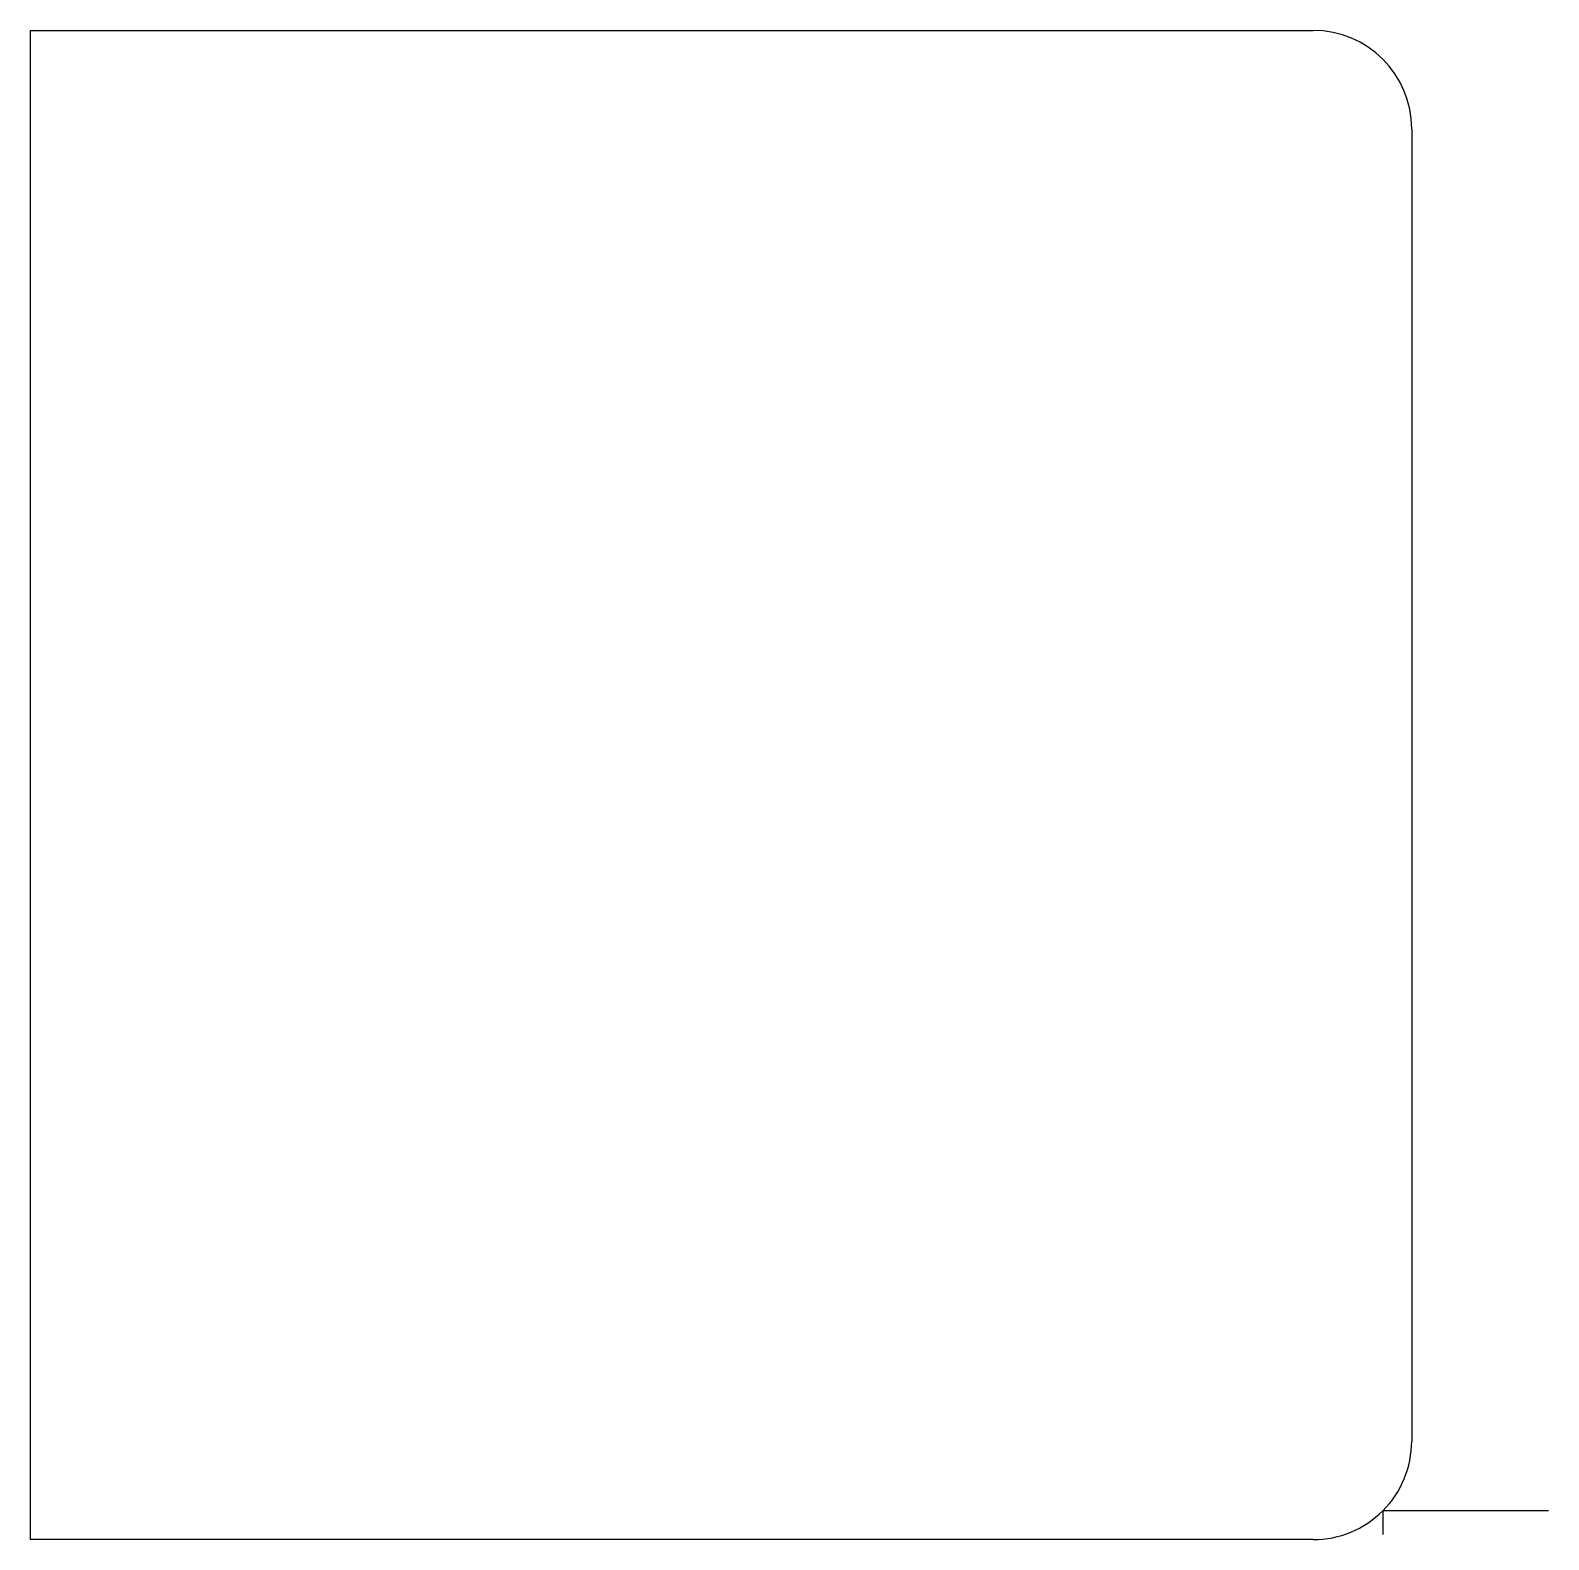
# Model space of a CAD drawing. Header units: metres. Extents: x 336 to 656, y 124 to 442.
import ezdxf

# ---------------------------------------------------------------- set-up
doc = ezdxf.new("R2010")
doc.units = ezdxf.units.M

msp = doc.modelspace()

# ---------------------------------------------------------------- linework, layer by layer
at = {"layer": 'TOOL_0'}
for p, q in [((335.64, 123.636), (335.64, 442.236)), ((335.64, 442.236), (606.44, 442.236)), ((627.24, 421.436), (627.24, 144.436)), ((656.148, 129.728), (621.148, 129.728)), ((621.148, 129.728), (621.148, 124.728)), ((606.44, 123.636), (335.64, 123.636))]:
    msp.add_line(p, q, dxfattribs=at)
for centre, start, end in [((606.44, 421.436), 0, 90), ((606.44, 144.436), 315, 0), ((606.44, 144.436), 270, 315)]:
    msp.add_arc(centre, 20.8, start, end, dxfattribs=at)

doc.saveas('drawing.dxf')
